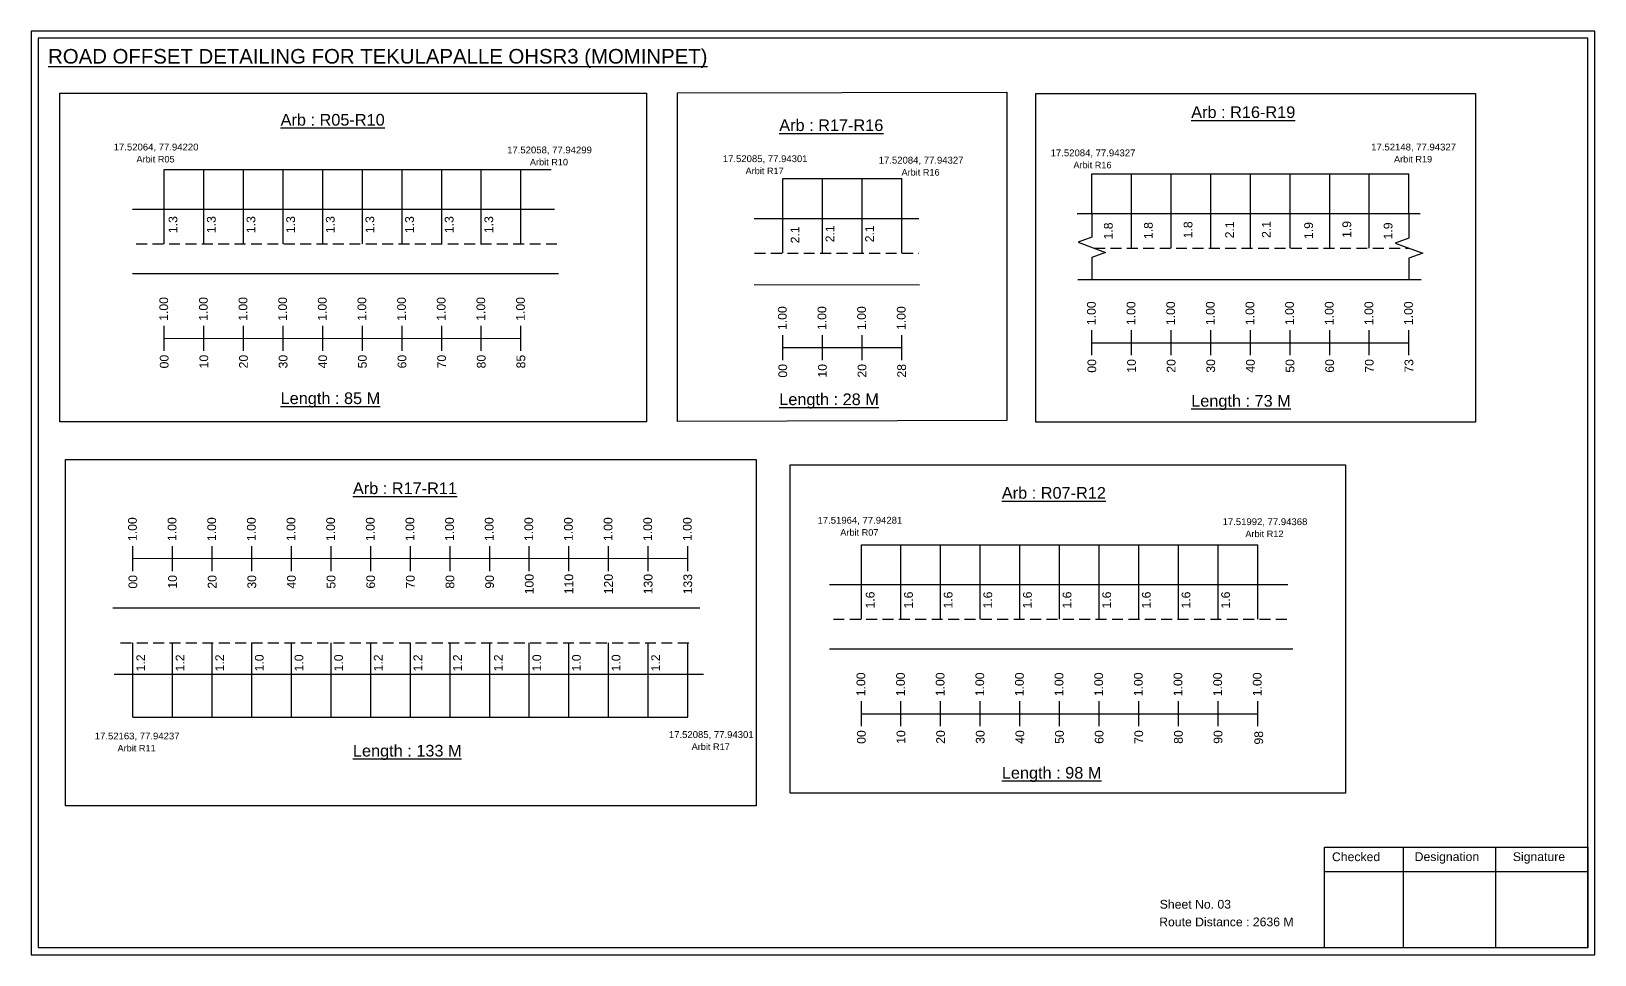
# Model space of a CAD drawing. Header units: inches. Extents: x 1745 to 7876, y -847 to 3138.
# Drawn here: x 5211 to 5747, y -846 to -529 of the extents above; entities that cross this region are included whole.
import ezdxf

# ---------------------------------------------------------------- set-up
doc = ezdxf.new("R2010")
doc.units = ezdxf.units.IN
doc.header["$MEASUREMENT"] = 0
doc.linetypes.add('DASHED2', pattern=[0.375, 0.25, -0.125])
doc.layers.add('PDF_Geometry', color=7, linetype='Continuous')
doc.layers.add('PDF_Text', color=5, linetype='Continuous')
doc.styles.add('PDF Arial', font='arial.ttf')
doc.styles.get("Standard").update_dxf_attribs({"font": 'arial.ttf'})

msp = doc.modelspace()

# ---------------------------------------------------------------- linework, layer by layer
at = {"color": 5}
for p, q in [((5256.34, -576.33), (5389.12, -576.33)), ((5574.65, -577.81), (5683.45, -577.81)), ((5468.59, -579.48), (5509.39, -579.48)), ((5495.55, -705.09), (5631.55, -705.09)), ((5245.61, -764.24), (5436.01, -764.24))]:
    msp.add_line(p, q, dxfattribs=at)
for p, q in [((5256.34, -601.87), (5256.34, -576.33)), ((5269.94, -601.87), (5269.94, -576.33)), ((5283.54, -601.87), (5283.54, -576.33)), ((5297.14, -601.87), (5297.14, -576.33)), ((5310.74, -601.87), (5310.74, -576.33)), ((5324.34, -601.87), (5324.34, -576.33)), ((5337.94, -601.87), (5337.94, -576.33)), ((5351.54, -601.87), (5351.54, -576.33)), ((5365.14, -601.87), (5365.14, -576.33)), ((5378.74, -601.87), (5378.74, -576.33)), ((5574.65, -591.46), (5574.65, -577.81)), ((5588.25, -603.35), (5588.25, -577.81)), ((5601.85, -603.35), (5601.85, -577.81)), ((5615.45, -603.35), (5615.45, -577.81)), ((5629.05, -603.35), (5629.05, -577.81)), ((5642.65, -603.35), (5642.65, -577.81)), ((5656.25, -603.35), (5656.25, -577.81)), ((5669.85, -603.35), (5669.85, -577.81)), ((5683.45, -591.46), (5683.45, -577.81)), ((5468.59, -605.02), (5468.59, -579.48)), ((5482.19, -605.02), (5482.19, -579.48)), ((5495.79, -605.02), (5495.79, -579.48)), ((5509.39, -605.02), (5509.39, -579.48)), ((5245.47, -589.98), (5390.25, -589.98)), ((5458.76, -593.14), (5515.24, -593.14)), ((5569.65, -591.46), (5687.27, -591.41)), ((5391.66, -612.17), (5245.47, -612.17)), ((5458.76, -615.82), (5515.47, -615.95)), ((5569.8, -614.15), (5687.58, -614.15)), ((5495.55, -730.63), (5495.55, -705.09)), ((5509.15, -730.63), (5509.15, -705.09)), ((5522.75, -730.63), (5522.75, -705.09)), ((5536.35, -730.63), (5536.35, -705.09)), ((5549.95, -730.63), (5549.95, -705.09)), ((5563.55, -730.63), (5563.55, -705.09)), ((5577.15, -730.63), (5577.15, -705.09)), ((5590.75, -730.63), (5590.75, -705.09)), ((5604.35, -730.63), (5604.35, -705.09)), ((5617.95, -730.63), (5617.95, -705.09)), ((5631.55, -730.63), (5631.55, -705.09)), ((5484.67, -718.74), (5641.83, -718.74)), ((5440.12, -726.82), (5238.76, -726.82)), ((5245.61, -764.24), (5245.61, -738.7)), ((5259.21, -764.24), (5259.21, -738.7)), ((5272.81, -764.24), (5272.81, -738.7)), ((5286.41, -764.24), (5286.41, -738.7)), ((5300.01, -764.24), (5300.01, -738.7)), ((5313.61, -764.24), (5313.61, -738.7)), ((5327.21, -764.24), (5327.21, -738.7)), ((5340.81, -764.24), (5340.81, -738.7)), ((5354.41, -764.24), (5354.41, -738.7)), ((5368.01, -764.24), (5368.01, -738.7)), ((5381.61, -764.24), (5381.61, -738.7)), ((5395.21, -764.24), (5395.21, -738.7)), ((5408.81, -764.24), (5408.81, -738.7)), ((5422.41, -764.24), (5422.41, -738.7)), ((5436.01, -764.24), (5436.01, -738.7)), ((5643.65, -740.93), (5484.67, -740.93)), ((5239.2, -749.5), (5247.26, -749.5)), ((5247.26, -749.5), (5441.35, -749.5))]:
    msp.add_line(p, q)
at = {"linetype": 'DASHED2', "ltscale": 15}
for p, q in [((5246.74, -601.87), (5391.1, -601.87)), ((5458.9, -605.02), (5515.24, -605.02)), ((5575.41, -603.35), (5683.45, -603.35)), ((5485.94, -730.63), (5641.83, -730.63)), ((5241.31, -738.7), (5438.07, -738.7))]:
    msp.add_line(p, q, dxfattribs=at)
at = {"color": 217, "true_color": 0x93278f}
for p, q in [((5256.34, -638.56), (5256.34, -630.01)), ((5269.94, -638.56), (5269.94, -630.01)), ((5283.54, -638.56), (5283.54, -630.01)), ((5297.14, -638.56), (5297.14, -630.01)), ((5310.74, -638.56), (5310.74, -630.01)), ((5324.34, -638.56), (5324.34, -630.01)), ((5337.94, -638.56), (5337.94, -630.01)), ((5351.54, -638.56), (5351.54, -630.01)), ((5365.14, -638.56), (5365.14, -630.01)), ((5378.74, -638.56), (5378.74, -630.01)), ((5574.65, -640.05), (5574.65, -631.49)), ((5588.25, -640.05), (5588.25, -631.49)), ((5601.85, -640.05), (5601.85, -631.49)), ((5615.45, -640.05), (5615.45, -631.49)), ((5629.05, -640.05), (5629.05, -631.49)), ((5642.65, -640.05), (5642.65, -631.49)), ((5656.25, -640.05), (5656.25, -631.49)), ((5669.85, -640.05), (5669.85, -631.49)), ((5683.45, -640.05), (5683.45, -631.49)), ((5256.34, -634.3), (5378.74, -634.27)), ((5468.59, -641.72), (5468.59, -633.16)), ((5468.59, -637.45), (5509.39, -637.44)), ((5482.19, -641.72), (5482.19, -633.16)), ((5495.79, -641.72), (5495.79, -633.16)), ((5509.39, -641.72), (5509.39, -633.16)), ((5574.65, -635.78), (5683.45, -635.78)), ((5245.61, -714.1), (5245.61, -705.54)), ((5259.21, -714.1), (5259.21, -705.54)), ((5272.81, -714.1), (5272.81, -705.54)), ((5286.41, -714.1), (5286.41, -705.54)), ((5300.01, -714.1), (5300.01, -705.54)), ((5313.61, -714.1), (5313.61, -705.54)), ((5327.21, -714.1), (5327.21, -705.54)), ((5340.81, -714.1), (5340.81, -705.54)), ((5354.41, -714.1), (5354.41, -705.54)), ((5368.01, -714.1), (5368.01, -705.54)), ((5381.61, -714.1), (5381.61, -705.54)), ((5395.21, -714.1), (5395.21, -705.54)), ((5408.81, -714.1), (5408.81, -705.54)), ((5422.41, -714.1), (5422.41, -705.54)), ((5436.01, -714.1), (5436.01, -705.54)), ((5245.61, -709.83), (5436.01, -709.7)), ((5495.55, -767.33), (5495.55, -758.77)), ((5509.15, -767.33), (5509.15, -758.77)), ((5522.75, -767.33), (5522.75, -758.77)), ((5536.35, -767.33), (5536.35, -758.77)), ((5549.95, -767.33), (5549.95, -758.77)), ((5563.55, -767.33), (5563.55, -758.77)), ((5577.15, -767.33), (5577.15, -758.77)), ((5590.75, -767.33), (5590.75, -758.77)), ((5604.35, -767.33), (5604.35, -758.77)), ((5617.95, -767.33), (5617.95, -758.77)), ((5631.55, -767.33), (5631.55, -758.77)), ((5495.55, -763.06), (5631.55, -763.03))]:
    msp.add_line(p, q, dxfattribs=at)
for points in [[(5220.57, -550.2), (5421.81, -550.2), (5421.81, -662.88), (5220.57, -662.88)], [(5432.51, -550.09), (5545.51, -549.8), (5545.51, -662.48), (5432.51, -662.77)], [(5555.42, -550.33), (5706.27, -550.33), (5706.27, -663.01), (5555.42, -663.01)], [(5222.45, -675.79), (5459.41, -675.79), (5459.41, -794.61), (5222.45, -794.61)], [(5471.16, -677.61), (5661.71, -677.61), (5661.71, -790.29), (5471.16, -790.29)]]:
    msp.add_lwpolyline(points, close=True)
at = {"linetype": 'Continuous'}
for points in [[(5574.63, -591.18), (5574.63, -599.61), (5569.89, -601.34), (5579.37, -604.79), (5574.63, -606.52), (5574.63, -613.86)], [(5683.45, -591.46), (5683.45, -599.89), (5678.71, -601.62), (5688.19, -605.07), (5683.45, -606.8), (5683.45, -614.15)]]:
    msp.add_lwpolyline(points, dxfattribs=at)
at = {"layer": 'PDF_Geometry'}
for points in [[(5210.72, -528.97), (5210.72, -845.68), (5747.19, -845.68), (5747.19, -528.97)], [(5213.04, -531.29), (5213.04, -843.26), (5744.77, -843.26), (5744.77, -531.29)]]:
    msp.add_lwpolyline(points, close=True, dxfattribs=at)
at = {"layer": 'PDF_Geometry', "color": 242, "true_color": 0xcc1f26}
msp.add_lwpolyline([(5744.77, -843.35), (5654.43, -843.35), (5654.43, -808.74), (5744.77, -808.74)], close=True, dxfattribs=at)
for points in [[(5681.41, -808.74), (5681.41, -843.35)], [(5713.14, -808.74), (5713.14, -843.35)], [(5654.43, -817.11), (5744.77, -817.11)]]:
    msp.add_lwpolyline(points, dxfattribs=at)

# ---------------------------------------------------------------- texts
at = {"color": 242, "true_color": 0xcd2027}
for s, height, p in [('%%UROAD OFFSET DETAILING FOR TEKULAPALLE OHSR3 (MOMINPET)', 5, (5216.5, -540.04)), ('%%UArb : R05-R10', 4, (5296.28, -561.32)), ('%%UArb : R16-R19', 4, (5608.73, -558.71)), ('%%UArb : R17-R16', 4, (5467.38, -563.18)), ('%%ULength : 85 M', 4, (5296.28, -656.82)), ('%%ULength : 28 M', 4, (5467.38, -657.18)), ('%%ULength : 73 M', 4, (5608.73, -657.71)), ('%%UArb : R17-R11', 4, (5321.09, -687.7)), ('%%UArb : R07-R12', 4, (5543.75, -689.28)), ('%%ULength : 133 M', 4, (5321.09, -777.7)), ('%%ULength : 98 M', 4, (5543.75, -785.28))]:
    msp.add_text(s, height=height, dxfattribs=at).set_placement(p)
at = {"color": 5}
for s, height, p in [('17.52064, 77.94220', 2.34, (5239, -569.84)), ('17.52058, 77.94299', 2.34, (5374, -570.84)), ('17.52148, 77.94327', 2.34, (5670.5, -569.84)), ('Arbit R05', 2.246, (5246.82, -573.96)), ('Arbit R10', 2.246, (5381.82, -574.96)), ('17.52085, 77.94301', 2.34, (5448, -573.84)), ('17.52084, 77.94327', 2.34, (5501.5, -574.34)), ('17.52084, 77.94327', 2.34, (5560.5, -571.84)), ('Arbit R16', 2.246, (5568.32, -575.96)), ('Arbit R19', 2.246, (5678.32, -573.96)), ('Arbit R17', 2.246, (5455.82, -577.96)), ('Arbit R16', 2.246, (5509.32, -578.46)), ('17.51964, 77.94281', 2.34, (5480.5, -697.84)), ('17.51992, 77.94368', 2.34, (5619.5, -698.34)), ('Arbit R07', 2.246, (5488.32, -701.96)), ('Arbit R12', 2.246, (5627.32, -702.46)), ('17.52163, 77.94237', 2.34, (5232.5, -771.84)), ('17.52085, 77.94301', 2.34, (5429.5, -771.34)), ('Arbit R11', 2.246, (5240.32, -775.96)), ('Arbit R17', 2.246, (5437.32, -775.46))]:
    msp.add_text(s, height=height, dxfattribs=at).set_placement(p)
for s, p in [('1.3', (5260.85, -598.19)), ('1.3', (5274.01, -598.19)), ('1.3', (5287.61, -598.19)), ('1.3', (5301.21, -598.19)), ('1.3', (5314.81, -598.19)), ('1.3', (5328.41, -598.19)), ('1.3', (5342.01, -598.19)), ('1.3', (5355.61, -598.19)), ('1.3', (5369.21, -598.19)), ('1.8', (5581.78, -600.36)), ('1.8', (5595.53, -600.23)), ('1.8', (5609.15, -599.98)), ('2.1', (5623.41, -599.98)), ('2.1', (5636, -599.85)), ('1.9', (5650.52, -600.23)), ('1.9', (5663.62, -599.85)), ('1.9', (5677.78, -600.35)), ('2.1', (5474.3, -601.71)), ('2.1', (5486.26, -601.34)), ('2.1', (5499.86, -601.34)), ('1.6', (5500.06, -726.95)), ('1.6', (5513.22, -726.95)), ('1.6', (5526.82, -726.95)), ('1.6', (5540.42, -726.95)), ('1.6', (5554.02, -726.95)), ('1.6', (5567.62, -726.95)), ('1.6', (5581.22, -726.95)), ('1.6', (5594.82, -726.95)), ('1.6', (5608.42, -726.95)), ('1.6', (5622.02, -726.95)), ('1.2', (5249.78, -748.51)), ('1.2', (5263.27, -748.51)), ('1.2', (5276.87, -748.51)), ('1.0', (5290.47, -748.51)), ('1.0', (5304.07, -748.51)), ('1.0', (5317.67, -748.51)), ('1.2', (5331.27, -748.51)), ('1.2', (5344.87, -748.51)), ('1.2', (5358.47, -748.51)), ('1.2', (5372.5, -748.51)), ('1.0', (5385.67, -748.51)), ('1.0', (5399.27, -748.51)), ('1.0', (5412.87, -748.51)), ('1.2', (5426.47, -748.51))]:
    msp.add_text(s, height=3, rotation=90).set_placement(p)
at = {"color": 217, "true_color": 0x93278f}
for s, p in [('1.00', (5257.67, -628.27)), ('1.00', (5271.27, -628.27)), ('1.00', (5284.87, -628.27)), ('1.00', (5298.47, -628.27)), ('1.00', (5312.07, -628.27)), ('1.00', (5325.67, -628.27)), ('1.00', (5339.27, -628.27)), ('1.00', (5352.87, -628.27)), ('1.00', (5366.47, -628.27)), ('1.00', (5380.07, -628.27)), ('1.00', (5575.98, -629.75)), ('1.00', (5589.58, -629.75)), ('1.00', (5603.18, -629.75)), ('1.00', (5616.78, -629.75)), ('1.00', (5630.38, -629.75)), ('1.00', (5643.98, -629.75)), ('1.00', (5657.58, -629.75)), ('1.00', (5671.18, -629.75)), ('1.00', (5684.78, -629.75)), ('1.00', (5469.92, -631.42)), ('1.00', (5483.52, -631.42)), ('1.00', (5497.12, -631.42)), ('1.00', (5510.72, -631.42)), ('00', (5257.82, -644.59)), ('10', (5271.42, -644.59)), ('20', (5285.02, -644.59)), ('30', (5298.62, -644.59)), ('40', (5312.22, -644.59)), ('50', (5325.82, -644.59)), ('60', (5339.42, -644.59)), ('70', (5353.02, -644.59)), ('80', (5366.62, -644.59)), ('85', (5380.22, -644.59)), ('00', (5470.07, -647.74)), ('10', (5483.67, -647.74)), ('20', (5497.27, -647.74)), ('28', (5510.87, -647.74)), ('00', (5576.13, -646.07)), ('10', (5589.73, -646.07)), ('20', (5603.33, -646.07)), ('30', (5616.93, -646.07)), ('40', (5630.53, -646.07)), ('50', (5644.13, -646.07)), ('60', (5657.73, -646.07)), ('70', (5671.33, -646.07)), ('73', (5684.93, -646.07)), ('1.00', (5246.93, -703.8)), ('1.00', (5260.53, -703.8)), ('1.00', (5274.13, -703.8)), ('1.00', (5287.73, -703.8)), ('1.00', (5301.33, -703.8)), ('1.00', (5314.93, -703.8)), ('1.00', (5328.53, -703.8)), ('1.00', (5342.13, -703.8)), ('1.00', (5355.73, -703.8)), ('1.00', (5369.33, -703.8)), ('1.00', (5382.93, -703.8)), ('1.00', (5396.53, -703.8)), ('1.00', (5410.13, -703.8)), ('1.00', (5423.73, -703.8)), ('1.00', (5437.33, -703.8)), ('00', (5247.08, -720.12)), ('10', (5260.68, -720.12)), ('20', (5274.28, -720.12)), ('30', (5287.88, -720.12)), ('40', (5301.48, -720.12)), ('50', (5315.08, -720.12)), ('60', (5328.68, -720.12)), ('70', (5342.28, -720.12)), ('80', (5355.88, -720.12)), ('90', (5369.48, -720.12)), ('100', (5383.08, -722.07)), ('110', (5396.68, -722.07)), ('120', (5410.28, -722.07)), ('130', (5423.88, -722.07)), ('133', (5437.48, -722.07)), ('1.00', (5496.88, -757.03)), ('1.00', (5510.48, -757.03)), ('1.00', (5524.08, -757.03)), ('1.00', (5537.68, -757.03)), ('1.00', (5551.28, -757.03)), ('1.00', (5564.88, -757.03)), ('1.00', (5578.48, -757.03)), ('1.00', (5592.08, -757.03)), ('1.00', (5605.68, -757.03)), ('1.00', (5619.28, -757.03)), ('1.00', (5632.88, -757.03)), ('00', (5497.03, -773.35)), ('10', (5510.63, -773.35)), ('20', (5524.23, -773.35)), ('30', (5537.83, -773.35)), ('40', (5551.43, -773.35)), ('50', (5565.03, -773.35)), ('60', (5578.63, -773.35)), ('70', (5592.23, -773.35)), ('80', (5605.83, -773.35)), ('90', (5619.43, -773.35)), ('98', (5633.4, -773.6))]:
    msp.add_text(s, height=3, rotation=90, dxfattribs=at).set_placement(p)
for s, p in [('Sheet No. 03', (5597.93, -829.88)), ('Route Distance : 2636 M', (5597.74, -835.93))]:
    msp.add_text(s, height=3).set_placement(p)
at = {"layer": 'PDF_Text', "color": 7, "attachment_point": 7, "style": 'PDF Arial'}
for s, insert, char_height in [('Checked', (5657.03, -813.63), 3.001), ('Designation', (5685.41, -814.46), 3.0006), ('Signature', (5719.09, -814.46), 3.001)]:
    msp.add_mtext(s, dxfattribs=dict(at, insert=insert, char_height=char_height))

doc.saveas('drawing.dxf')
